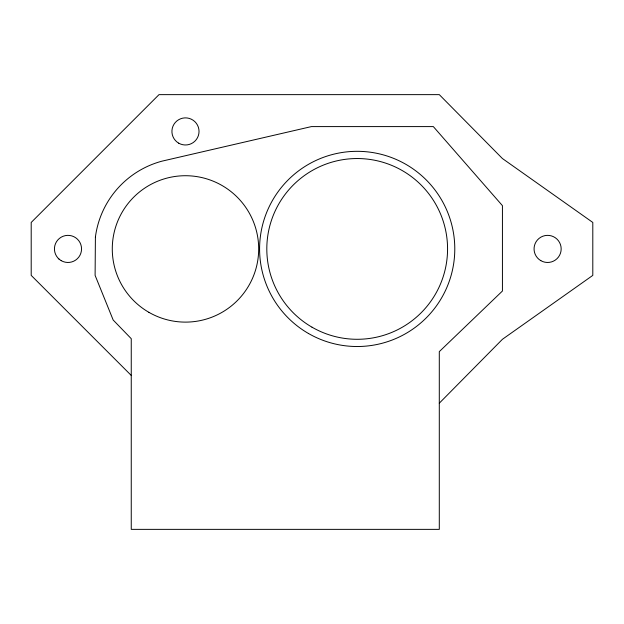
<?xml version="1.0" encoding="UTF-8"?>
<svg xmlns="http://www.w3.org/2000/svg" width="624" height="624" viewBox="0 0 624 624"><rect width="100%" height="100%" fill="white"/><g stroke="black" fill="none" stroke-linecap="round" stroke-linejoin="round"><path stroke-width="0.94" d="M439.296 403.19L502.429 339.292L592.8 275.387L592.8 222.448L502.429 158.543L439.296 94.637L159.011 94.637L31.2 222.448L31.2 275.387L131.251 375.437M58.336 258.57L58.921 258.991M95.402 237.058L95.105 275.363L113.178 320.026L131.251 338.692L131.251 529.363L439.296 529.363L439.296 351.64L502.429 291.026L502.429 205.647L433.329 126.594L311.431 126.594L161.959 161.164A90.854 90.854 0 0 0 95.402 237.058M148.879 312.312A73.203 73.203 0 0 0 258.679 248.914A73.203 73.203 0 0 0 148.879 185.523A73.203 73.203 0 0 0 148.879 312.312M178.698 143.169A13.556 13.556 0 0 0 199.033 131.43A13.556 13.556 0 0 0 178.698 119.691A13.556 13.556 0 0 0 178.698 143.169M61.214 260.653A13.556 13.556 0 0 0 81.549 248.914A13.556 13.556 0 0 0 61.214 237.175A13.556 13.556 0 0 0 61.214 260.653M312 327.179A90.371 90.371 0 0 0 447.564 248.914A90.371 90.371 0 0 0 312 170.648A90.371 90.371 0 0 0 312 327.179M540.836 260.653A13.556 13.556 0 0 0 561.171 248.914A13.556 13.556 0 0 0 540.836 237.175A13.556 13.556 0 0 0 540.836 260.653M308.389 333.442A97.601 97.601 0 0 0 454.787 248.914A97.601 97.601 0 0 0 308.389 164.393A97.601 97.601 0 0 0 308.389 333.442"/></g></svg>
